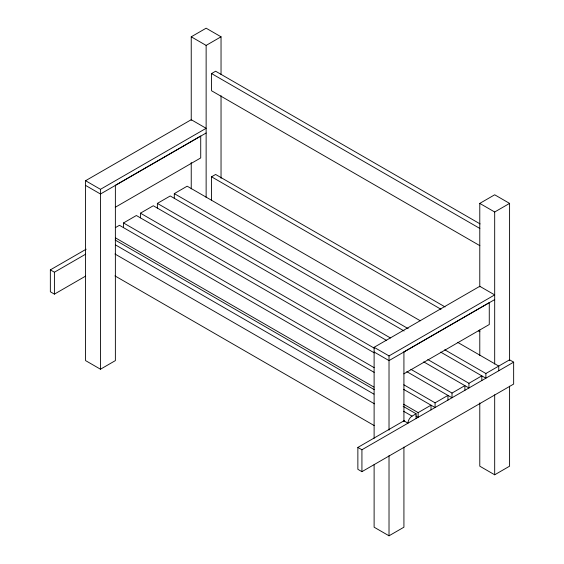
<?xml version="1.0" encoding="UTF-8"?>
<svg xmlns="http://www.w3.org/2000/svg" width="564" height="564" viewBox="0 0 564 564"><rect width="100%" height="100%" fill="white"/><g stroke="black" fill="none" stroke-linecap="round" stroke-linejoin="round"><path stroke-width="0.85" d="M191.238 120.301L191.238 36.801L206.135 28.2L221.039 36.801L221.039 74.596M191.238 36.801L206.135 45.409L221.039 36.801M479.865 245.678L211.556 90.769L211.556 73.567L215.617 71.219L480.119 223.922M85.573 180.713L191.238 119.709L206.135 128.31L100.47 189.321L85.573 180.713L85.573 360.607L100.47 369.209L115.373 360.607L115.373 185.408M115.296 185.352L200.721 136.03L200.721 157.927L115.296 207.249M206.135 133.005L100.47 194.009L85.573 185.408M115.655 227.482L119.441 225.297L374.136 372.346M123.502 227.644L123.502 222.949L136.368 215.518L374.306 352.895M140.436 217.866L140.436 213.171L153.302 205.74L386.671 340.48M157.37 208.088L157.37 203.4L170.236 195.969L404.113 330.99M174.304 198.316L174.304 193.621L187.17 186.191L420.286 320.775M85.672 276.078L54.412 294.126L50.351 291.778L50.351 269.874L86.186 249.189M211.556 200.269L211.556 176.807L215.617 174.459L445.059 306.922M50.351 269.874L54.412 272.222L85.672 254.174M479.781 286.893L479.781 203.392L494.684 194.791L509.588 203.392L509.588 360.72M479.781 203.392L494.684 212.001L509.588 203.392M374.115 347.304L479.781 286.3L494.684 294.901L389.019 355.912L374.115 347.304L374.115 438.277M403.845 351.943L489.27 302.621L489.27 324.519L403.845 373.84M494.684 299.597L389.019 360.6L374.115 351.999M444.742 349.758L485.879 373.509L509.588 359.818L513.649 362.166L513.649 384.07L361.926 471.666L357.865 469.319L357.865 447.421L404.374 420.568M403.415 420.532L407.983 423.176A5.746 3.321 -60 0 1 412.051 416.133L416.112 413.786L416.112 418.481M403.669 404.261L418.143 412.615L431.016 405.185L431.016 409.88M403.845 384.803L435.077 402.837L447.95 395.406L447.95 400.102M410.874 369.314L452.011 393.059L464.884 385.628L464.884 390.323M427.808 359.536L468.945 383.287L481.818 375.857L481.818 380.545M357.865 447.421L361.926 449.762L513.649 362.166M374.115 464.687L374.115 527.199L389.019 535.8L403.923 527.199L403.923 447.083M479.781 402.907L479.781 466.188L494.684 474.796L509.588 466.188L509.588 386.213M211.556 73.567L479.865 228.469M211.556 176.807L440.992 309.269M478.342 330.835L479.865 331.71M457.615 342.327L498.752 366.078L498.752 370.774M174.304 193.621L408.174 328.65M440.681 352.105L485.879 378.204L485.879 373.509M157.37 203.4L390.478 337.984M423.747 361.884L468.945 387.976L468.945 383.287M140.436 213.171L374.306 348.199M406.813 371.655L452.011 397.754L452.011 393.059M123.502 222.949L374.136 367.65M403.591 389.35L435.077 407.532L435.077 402.837M115.712 238.008L373.96 387.101M115.204 240.06L374.214 389.597M403.161 406.313L416.112 413.786M415.858 415.985L418.143 417.311L418.143 412.615M115.712 245.044L373.96 394.144M403.669 411.297L412.051 416.133M114.957 253.997L374.468 403.824M114.957 275.895L374.186 425.559M494.684 212.001L494.684 364.048M494.684 394.814L494.684 474.796M479.781 329.961L479.781 355.447M403.923 351.999L403.923 421.548M389.019 355.912L389.019 430.156M389.019 455.684L389.019 535.8M361.926 449.762L361.926 471.666M221.039 95.69L221.039 178.309M206.135 45.409L206.135 197.456M191.238 162.488L191.238 188.855M100.47 189.321L100.47 369.209M54.412 272.222L54.412 294.126"/></g></svg>
